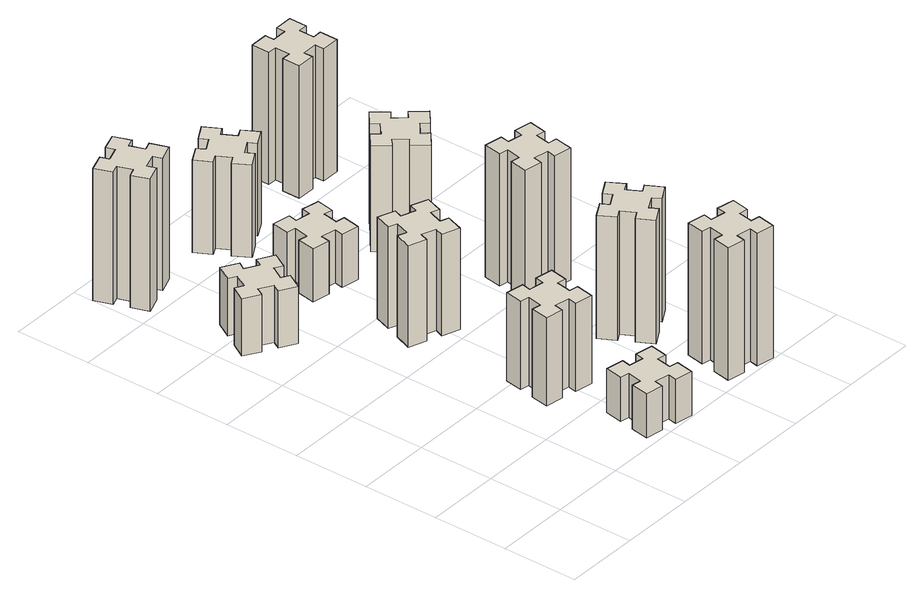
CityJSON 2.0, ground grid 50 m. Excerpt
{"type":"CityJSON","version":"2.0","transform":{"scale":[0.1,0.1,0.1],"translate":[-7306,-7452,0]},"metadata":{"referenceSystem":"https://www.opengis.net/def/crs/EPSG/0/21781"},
"CityObjects":{
"building1":{"type":"Building","attributes":{"class":"1000","function":"1000","usage":"1000","yearOfConstruction":2016,"roofType":"1000","measuredHeight":39,"storeysAboveGround":30,"storeysBelowGround":0},"geometry":[{"type":"Solid","lod":"1","boundaries":[[[[0,1,2,3,4,5,6,7,8,9,10,11,12,13,14,15,16,17,18,19]],[[17,16,20,21]],[[16,15,22,20]],[[15,14,23,22]],[[14,13,24,23]],[[13,12,25,24]],[[12,11,26,25]],[[11,10,27,26]],[[10,9,28,27]],[[9,8,29,28]],[[8,7,30,29]],[[7,6,31,30]],[[6,5,32,31]],[[5,4,33,32]],[[4,3,34,33]],[[3,2,35,34]],[[2,1,36,35]],[[1,0,37,36]],[[0,19,38,37]],[[19,18,39,38]],[[18,17,21,39]],[[24,25,26,27,28,29,30,31,32,33,34,35,36,37,38,39,21,20,22,23]]]]}]},
"building2":{"type":"Building","attributes":{"class":"1000","function":"1000","usage":"1000","yearOfConstruction":2016,"roofType":"1000","measuredHeight":30,"storeysAboveGround":30,"storeysBelowGround":0},"geometry":[{"type":"Solid","lod":"1","boundaries":[[[[40,41,42,43,44,45,46,47,48,49,50,51,52,53,54,55,56,57,58,59]],[[57,56,60,61]],[[56,55,62,60]],[[55,54,63,62]],[[54,53,64,63]],[[53,52,65,64]],[[52,51,66,65]],[[51,50,67,66]],[[50,49,68,67]],[[49,48,69,68]],[[48,47,70,69]],[[47,46,71,70]],[[46,45,72,71]],[[45,44,73,72]],[[44,43,74,73]],[[43,42,75,74]],[[42,41,76,75]],[[41,40,77,76]],[[40,59,78,77]],[[59,58,79,78]],[[58,57,61,79]],[[64,65,66,67,68,69,70,71,72,73,74,75,76,77,78,79,61,60,62,63]]]]}]},
"building3":{"type":"Building","attributes":{"class":"1000","function":"1000","usage":"1000","yearOfConstruction":2016,"roofType":"1000","measuredHeight":90,"storeysAboveGround":30,"storeysBelowGround":0},"geometry":[{"type":"Solid","lod":"1","boundaries":[[[[80,81,82,83,84,85,86,87,88,89,90,91,92,93,94,95,96,97,98,99]],[[97,96,100,101]],[[96,95,102,100]],[[95,94,103,102]],[[94,93,104,103]],[[93,92,105,104]],[[92,91,106,105]],[[91,90,107,106]],[[90,89,108,107]],[[89,88,109,108]],[[88,87,110,109]],[[87,86,111,110]],[[86,85,112,111]],[[85,84,113,112]],[[84,83,114,113]],[[83,82,115,114]],[[82,81,116,115]],[[81,80,117,116]],[[80,99,118,117]],[[99,98,119,118]],[[98,97,101,119]],[[104,105,106,107,108,109,110,111,112,113,114,115,116,117,118,119,101,100,102,103]]]]}]},
"building4":{"type":"Building","attributes":{"class":"1000","function":"1000","usage":"1000","yearOfConstruction":2016,"roofType":"1000","measuredHeight":60,"storeysAboveGround":30,"storeysBelowGround":0},"geometry":[{"type":"Solid","lod":"1","boundaries":[[[[120,121,122,123,124,125,126,127,128,129,130,131,132,133,134,135,136,137,138,139]],[[137,136,140,141]],[[136,135,142,140]],[[135,134,143,142]],[[134,133,144,143]],[[133,132,145,144]],[[132,131,146,145]],[[131,130,147,146]],[[130,129,148,147]],[[129,128,149,148]],[[128,127,150,149]],[[127,126,151,150]],[[126,125,152,151]],[[125,124,153,152]],[[124,123,154,153]],[[123,122,155,154]],[[122,121,156,155]],[[121,120,157,156]],[[120,139,158,157]],[[139,138,159,158]],[[138,137,141,159]],[[144,145,146,147,148,149,150,151,152,153,154,155,156,157,158,159,141,140,142,143]]]]}]},
"building5":{"type":"Building","attributes":{"class":"1000","function":"1000","usage":"1000","yearOfConstruction":2016,"roofType":"1000","measuredHeight":69,"storeysAboveGround":30,"storeysBelowGround":0},"geometry":[{"type":"Solid","lod":"1","boundaries":[[[[160,161,162,163,164,165,166,167,168,169,170,171,172,173,174,175,176,177,178,179]],[[177,176,180,181]],[[176,175,182,180]],[[175,174,183,182]],[[174,173,184,183]],[[173,172,185,184]],[[172,171,186,185]],[[171,170,187,186]],[[170,169,188,187]],[[169,168,189,188]],[[168,167,190,189]],[[167,166,191,190]],[[166,165,192,191]],[[165,164,193,192]],[[164,163,194,193]],[[163,162,195,194]],[[162,161,196,195]],[[161,160,197,196]],[[160,179,198,197]],[[179,178,199,198]],[[178,177,181,199]],[[184,185,186,187,188,189,190,191,192,193,194,195,196,197,198,199,181,180,182,183]]]]}]},
"building6":{"type":"Building","attributes":{"class":"1000","function":"1000","usage":"1000","yearOfConstruction":2016,"roofType":"1000","measuredHeight":36,"storeysAboveGround":30,"storeysBelowGround":0},"geometry":[{"type":"Solid","lod":"1","boundaries":[[[[200,201,202,203,204,205,206,207,208,209,210,211,212,213,214,215,216,217,218,219]],[[217,216,220,221]],[[216,215,222,220]],[[215,214,223,222]],[[214,213,224,223]],[[213,212,225,224]],[[212,211,226,225]],[[211,210,227,226]],[[210,209,228,227]],[[209,208,229,228]],[[208,207,230,229]],[[207,206,231,230]],[[206,205,232,231]],[[205,204,233,232]],[[204,203,234,233]],[[203,202,235,234]],[[202,201,236,235]],[[201,200,237,236]],[[200,219,238,237]],[[219,218,239,238]],[[218,217,221,239]],[[224,225,226,227,228,229,230,231,232,233,234,235,236,237,238,239,221,220,222,223]]]]}]},
"building7":{"type":"Building","attributes":{"class":"1000","function":"1000","usage":"1000","yearOfConstruction":2016,"roofType":"1000","measuredHeight":90,"storeysAboveGround":30,"storeysBelowGround":0},"geometry":[{"type":"Solid","lod":"1","boundaries":[[[[240,241,242,243,244,245,246,247,248,249,250,251,252,253,254,255,256,257,258,259]],[[257,256,260,261]],[[256,255,262,260]],[[255,254,263,262]],[[254,253,264,263]],[[253,252,265,264]],[[252,251,266,265]],[[251,250,267,266]],[[250,249,268,267]],[[249,248,269,268]],[[248,247,270,269]],[[247,246,271,270]],[[246,245,272,271]],[[245,244,273,272]],[[244,243,274,273]],[[243,242,275,274]],[[242,241,276,275]],[[241,240,277,276]],[[240,259,278,277]],[[259,258,279,278]],[[258,257,261,279]],[[264,265,266,267,268,269,270,271,272,273,274,275,276,277,278,279,261,260,262,263]]]]}]},
"building8":{"type":"Building","attributes":{"class":"1000","function":"1000","usage":"1000","yearOfConstruction":2016,"roofType":"1000","measuredHeight":63,"storeysAboveGround":30,"storeysBelowGround":0},"geometry":[{"type":"Solid","lod":"1","boundaries":[[[[280,281,282,283,284,285,286,287,288,289,290,291,292,293,294,295,296,297,298,299]],[[297,296,300,301]],[[296,295,302,300]],[[295,294,303,302]],[[294,293,304,303]],[[293,292,305,304]],[[292,291,306,305]],[[291,290,307,306]],[[290,289,308,307]],[[289,288,309,308]],[[288,287,310,309]],[[287,286,311,310]],[[286,285,312,311]],[[285,284,313,312]],[[284,283,314,313]],[[283,282,315,314]],[[282,281,316,315]],[[281,280,317,316]],[[280,299,318,317]],[[299,298,319,318]],[[298,297,301,319]],[[304,305,306,307,308,309,310,311,312,313,314,315,316,317,318,319,301,300,302,303]]]]}]},
"building9":{"type":"Building","attributes":{"class":"1000","function":"1000","usage":"1000","yearOfConstruction":2016,"roofType":"1000","measuredHeight":84,"storeysAboveGround":30,"storeysBelowGround":0},"geometry":[{"type":"Solid","lod":"1","boundaries":[[[[320,321,322,323,324,325,326,327,328,329,330,331,332,333,334,335,336,337,338,339]],[[337,336,340,341]],[[336,335,342,340]],[[335,334,343,342]],[[334,333,344,343]],[[333,332,345,344]],[[332,331,346,345]],[[331,330,347,346]],[[330,329,348,347]],[[329,328,349,348]],[[328,327,350,349]],[[327,326,351,350]],[[326,325,352,351]],[[325,324,353,352]],[[324,323,354,353]],[[323,322,355,354]],[[322,321,356,355]],[[321,320,357,356]],[[320,339,358,357]],[[339,338,359,358]],[[338,337,341,359]],[[344,345,346,347,348,349,350,351,352,353,354,355,356,357,358,359,341,340,342,343]]]]}]},
"building10":{"type":"Building","attributes":{"class":"1000","function":"1000","usage":"1000","yearOfConstruction":2016,"roofType":"1000","measuredHeight":90,"storeysAboveGround":30,"storeysBelowGround":0},"geometry":[{"type":"Solid","lod":"1","boundaries":[[[[360,361,362,363,364,365,366,367,368,369,370,371,372,373,374,375,376,377,378,379]],[[377,376,380,381]],[[376,375,382,380]],[[375,374,383,382]],[[374,373,384,383]],[[373,372,385,384]],[[372,371,386,385]],[[371,370,387,386]],[[370,369,388,387]],[[369,368,389,388]],[[368,367,390,389]],[[367,366,391,390]],[[366,365,392,391]],[[365,364,393,392]],[[364,363,394,393]],[[363,362,395,394]],[[362,361,396,395]],[[361,360,397,396]],[[360,379,398,397]],[[379,378,399,398]],[[378,377,381,399]],[[384,385,386,387,388,389,390,391,392,393,394,395,396,397,398,399,381,380,382,383]]]]}]},
"building11":{"type":"Building","attributes":{"class":"1000","function":"1000","usage":"1000","yearOfConstruction":2016,"roofType":"1000","measuredHeight":72,"storeysAboveGround":30,"storeysBelowGround":0},"geometry":[{"type":"Solid","lod":"1","boundaries":[[[[400,401,402,403,404,405,406,407,408,409,410,411,412,413,414,415,416,417,418,419]],[[417,416,420,421]],[[416,415,422,420]],[[415,414,423,422]],[[414,413,424,423]],[[413,412,425,424]],[[412,411,426,425]],[[411,410,427,426]],[[410,409,428,427]],[[409,408,429,428]],[[408,407,430,429]],[[407,406,431,430]],[[406,405,432,431]],[[405,404,433,432]],[[404,403,434,433]],[[403,402,435,434]],[[402,401,436,435]],[[401,400,437,436]],[[400,419,438,437]],[[419,418,439,438]],[[418,417,421,439]],[[424,425,426,427,428,429,430,431,432,433,434,435,436,437,438,439,421,420,422,423]]]]}]},
"building12":{"type":"Building","attributes":{"class":"1000","function":"1000","usage":"1000","yearOfConstruction":2016,"roofType":"1000","measuredHeight":90,"storeysAboveGround":30,"storeysBelowGround":0},"geometry":[{"type":"Solid","lod":"1","boundaries":[[[[440,441,442,443,444,445,446,447,448,449,450,451,452,453,454,455,456,457,458,459]],[[457,456,460,461]],[[456,455,462,460]],[[455,454,463,462]],[[454,453,464,463]],[[453,452,465,464]],[[452,451,466,465]],[[451,450,467,466]],[[450,449,468,467]],[[449,448,469,468]],[[448,447,470,469]],[[447,446,471,470]],[[446,445,472,471]],[[445,444,473,472]],[[444,443,474,473]],[[443,442,475,474]],[[442,441,476,475]],[[441,440,477,476]],[[440,459,478,477]],[[459,458,479,478]],[[458,457,461,479]],[[464,465,466,467,468,469,470,471,472,473,474,475,476,477,478,479,461,460,462,463]]]]}]}
},
"vertices":[
[396,2327,0],[446,2414,0],[498,2384,0],[558,2488,0],[454,2548,0],[424,2496,0],[337,2546,0],[367,2598,0],[263,2658,0],[203,2554,0],[255,2524,0],[205,2437,0],[153,2467,0],[93,2363,0],[197,2303,0],[227,2355,0],[314,2305,0],[284,2253,0],[388,2193,0],[448,2297,0],[314,2305,390],[284,2253,390],[227,2355,390],[197,2303,390],[93,2363,390],[153,2467,390],[205,2437,390],[255,2524,390],[203,2554,390],[263,2658,390],[367,2598,390],[337,2546,390],[424,2496,390],[454,2548,390],[558,2488,390],[498,2384,390],[446,2414,390],[396,2327,390],[448,2297,390],[388,2193,390],
[966,274,0],[948,175,0],[889,186,0],[868,67,0],[987,47,0],[997,106,0],[1095,88,0],[1085,29,0],[1203,8,0],[1224,127,0],[1165,137,0],[1182,235,0],[1241,225,0],[1262,343,0],[1144,364,0],[1134,305,0],[1035,322,0],[1046,381,0],[927,402,0],[907,284,0],[1035,322,300],[1046,381,300],[1134,305,300],[1144,364,300],[1262,343,300],[1241,225,300],[1182,235,300],[1165,137,300],[1224,127,300],[1203,8,300],[1085,29,300],[1095,88,300],[997,106,300],[987,47,300],[868,67,300],[889,186,300],[948,175,300],[966,274,300],[907,284,300],[927,402,300],
[105,3275,0],[139,3181,0],[83,3160,0],[124,3047,0],[237,3089,0],[216,3145,0],[310,3179,0],[330,3123,0],[443,3164,0],[402,3277,0],[346,3256,0],[312,3350,0],[368,3370,0],[327,3483,0],[214,3442,0],[235,3386,0],[141,3352,0],[120,3408,0],[7,3367,0],[49,3254,0],[141,3352,900],[120,3408,900],[235,3386,900],[214,3442,900],[327,3483,900],[368,3370,900],[312,3350,900],[346,3256,900],[402,3277,900],[443,3164,900],[330,3123,900],[310,3179,900],[216,3145,900],[237,3089,900],[124,3047,900],[83,3160,900],[139,3181,900],[105,3275,900],[49,3254,900],[7,3367,900],
[866,914,0],[848,815,0],[789,826,0],[768,707,0],[887,687,0],[897,746,0],[995,728,0],[985,669,0],[1103,648,0],[1124,767,0],[1065,777,0],[1082,875,0],[1141,865,0],[1162,983,0],[1044,1004,0],[1034,945,0],[935,962,0],[946,1021,0],[827,1042,0],[807,924,0],[935,962,600],[946,1021,600],[1034,945,600],[1044,1004,600],[1162,983,600],[1141,865,600],[1082,875,600],[1065,777,600],[1124,767,600],[1103,648,600],[985,669,600],[995,728,600],[897,746,600],[887,687,600],[768,707,600],[789,826,600],[848,815,600],[866,914,600],[807,924,600],[827,1042,600],
[1052,1701,0],[1086,1795,0],[1142,1774,0],[1183,1887,0],[1070,1928,0],[1050,1872,0],[956,1906,0],[977,1962,0],[864,2003,0],[823,1890,0],[879,1870,0],[845,1776,0],[789,1797,0],[747,1684,0],[860,1643,0],[881,1699,0],[975,1665,0],[954,1609,0],[1067,1567,0],[1108,1680,0],[975,1665,690],[954,1609,690],[881,1699,690],[860,1643,690],[747,1684,690],[789,1797,690],[845,1776,690],[879,1870,690],[823,1890,690],[864,2003,690],[977,1962,690],[956,1906,690],[1050,1872,690],[1070,1928,690],[1183,1887,690],[1142,1774,690],[1086,1795,690],[1052,1701,690],[1108,1680,690],[1067,1567,690],
[1034,2625,0],[935,2642,0],[946,2701,0],[827,2722,0],[807,2604,0],[866,2594,0],[848,2495,0],[789,2506,0],[768,2387,0],[887,2367,0],[897,2426,0],[995,2408,0],[985,2349,0],[1103,2328,0],[1124,2447,0],[1065,2457,0],[1082,2555,0],[1141,2545,0],[1162,2663,0],[1044,2684,0],[1082,2555,360],[1141,2545,360],[1065,2457,360],[1124,2447,360],[1103,2328,360],[985,2349,360],[995,2408,360],[897,2426,360],[887,2367,360],[768,2387,360],[789,2506,360],[848,2495,360],[866,2594,360],[807,2604,360],[827,2722,360],[946,2701,360],[935,2642,360],[1034,2625,360],[1044,2684,360],[1162,2663,360],
[1874,305,0],[1775,322,0],[1786,381,0],[1667,402,0],[1647,284,0],[1706,274,0],[1688,175,0],[1629,186,0],[1608,67,0],[1727,47,0],[1737,106,0],[1835,88,0],[1825,29,0],[1943,8,0],[1964,127,0],[1905,137,0],[1922,235,0],[1981,225,0],[2002,343,0],[1884,364,0],[1922,235,900],[1981,225,900],[1905,137,900],[1964,127,900],[1943,8,900],[1825,29,900],[1835,88,900],[1737,106,900],[1727,47,900],[1608,67,900],[1629,186,900],[1688,175,900],[1706,274,900],[1647,284,900],[1667,402,900],[1786,381,900],[1775,322,900],[1874,305,900],[1884,364,900],[2002,343,900],
[1086,3177,0],[1036,3264,0],[1088,3294,0],[1028,3398,0],[924,3338,0],[954,3286,0],[867,3236,0],[837,3288,0],[733,3228,0],[793,3124,0],[845,3154,0],[895,3067,0],[843,3037,0],[903,2933,0],[1007,2993,0],[977,3045,0],[1064,3095,0],[1094,3043,0],[1198,3103,0],[1138,3207,0],[1064,3095,630],[1094,3043,630],[977,3045,630],[1007,2993,630],[903,2933,630],[843,3037,630],[895,3067,630],[845,3154,630],[793,3124,630],[733,3228,630],[837,3288,630],[867,3236,630],[954,3286,630],[924,3338,630],[1028,3398,630],[1088,3294,630],[1036,3264,630],[1086,3177,630],[1138,3207,630],[1198,3103,630],
[1585,834,0],[1635,747,0],[1583,717,0],[1643,613,0],[1747,673,0],[1717,725,0],[1804,775,0],[1834,723,0],[1938,783,0],[1878,887,0],[1826,857,0],[1776,944,0],[1828,974,0],[1768,1078,0],[1664,1018,0],[1694,966,0],[1607,916,0],[1577,968,0],[1473,908,0],[1533,804,0],[1607,916,840],[1577,968,840],[1694,966,840],[1664,1018,840],[1768,1078,840],[1828,974,840],[1776,944,840],[1826,857,840],[1878,887,840],[1938,783,840],[1834,723,840],[1804,775,840],[1717,725,840],[1747,673,840],[1643,613,840],[1583,717,840],[1635,747,840],[1585,834,840],[1533,804,840],[1473,908,840],
[1637,1486,0],[1735,1468,0],[1725,1409,0],[1843,1388,0],[1864,1507,0],[1805,1517,0],[1822,1615,0],[1881,1605,0],[1902,1723,0],[1784,1744,0],[1774,1685,0],[1675,1702,0],[1686,1761,0],[1567,1782,0],[1547,1664,0],[1606,1654,0],[1588,1555,0],[1529,1566,0],[1508,1447,0],[1627,1427,0],[1588,1555,900],[1529,1566,900],[1606,1654,900],[1547,1664,900],[1567,1782,900],[1686,1761,900],[1675,1702,900],[1774,1685,900],[1784,1744,900],[1902,1723,900],[1881,1605,900],[1822,1615,900],[1805,1517,900],[1864,1507,900],[1843,1388,900],[1725,1409,900],[1735,1468,900],[1637,1486,900],[1627,1427,900],[1508,1447,900],
[1489,2393,0],[1553,2316,0],[1507,2278,0],[1584,2186,0],[1676,2263,0],[1638,2309,0],[1714,2373,0],[1753,2327,0],[1845,2404,0],[1768,2496,0],[1722,2458,0],[1657,2534,0],[1703,2573,0],[1626,2665,0],[1534,2588,0],[1573,2542,0],[1496,2477,0],[1458,2523,0],[1366,2446,0],[1443,2354,0],[1496,2477,720],[1458,2523,720],[1573,2542,720],[1534,2588,720],[1626,2665,720],[1703,2573,720],[1657,2534,720],[1722,2458,720],[1768,2496,720],[1845,2404,720],[1753,2327,720],[1714,2373,720],[1638,2309,720],[1676,2263,720],[1584,2186,720],[1507,2278,720],[1553,2316,720],[1489,2393,720],[1443,2354,720],[1366,2446,720],
[1655,3155,0],[1755,3155,0],[1755,3095,0],[1875,3095,0],[1875,3215,0],[1815,3215,0],[1815,3315,0],[1875,3315,0],[1875,3435,0],[1755,3435,0],[1755,3375,0],[1655,3375,0],[1655,3435,0],[1535,3435,0],[1535,3315,0],[1595,3315,0],[1595,3215,0],[1535,3215,0],[1535,3095,0],[1655,3095,0],[1595,3215,900],[1535,3215,900],[1595,3315,900],[1535,3315,900],[1535,3435,900],[1655,3435,900],[1655,3375,900],[1755,3375,900],[1755,3435,900],[1875,3435,900],[1875,3315,900],[1815,3315,900],[1815,3215,900],[1875,3215,900],[1875,3095,900],[1755,3095,900],[1755,3155,900],[1655,3155,900],[1655,3095,900],[1535,3095,900]
]}
